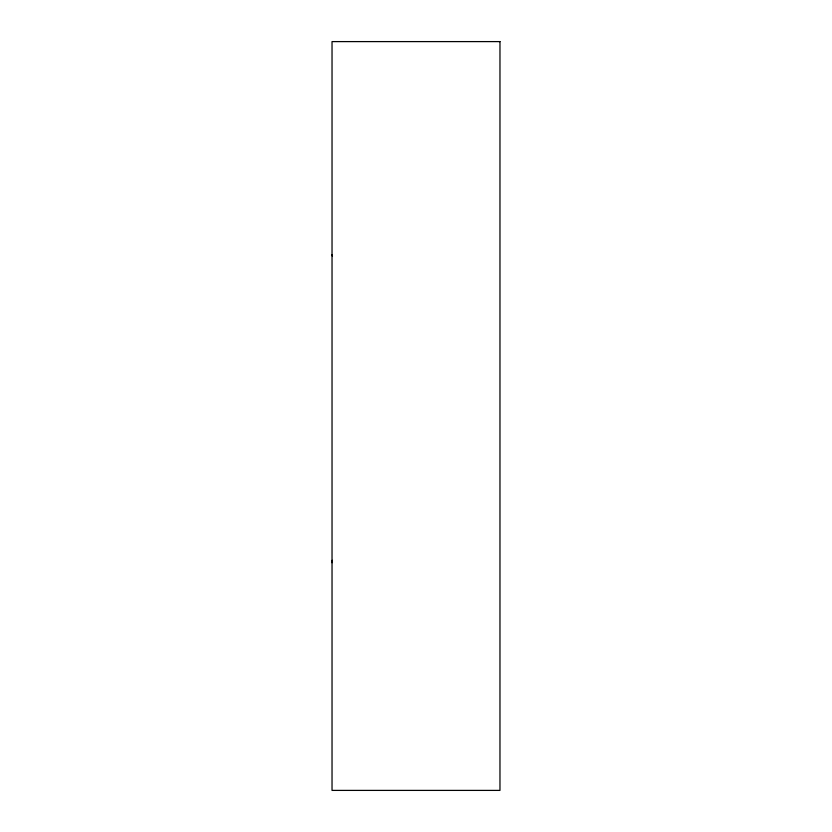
<?xml version="1.0" encoding="UTF-8"?>
<svg xmlns="http://www.w3.org/2000/svg" width="832" height="832" viewBox="0 0 832 832"><rect width="100%" height="100%" fill="white"/><g stroke="black" fill="none" stroke-linecap="round" stroke-linejoin="round"><path stroke-width="1.25" d="M332.03 562.713L332.394 561.132M332.394 256.298L332.03 254.727M332.03 561.444A4.867 4.867 0 0 1 332.176 560.269M499.97 41.6L332.03 41.6L332.03 790.4L499.97 790.4L499.97 41.6"/></g></svg>
